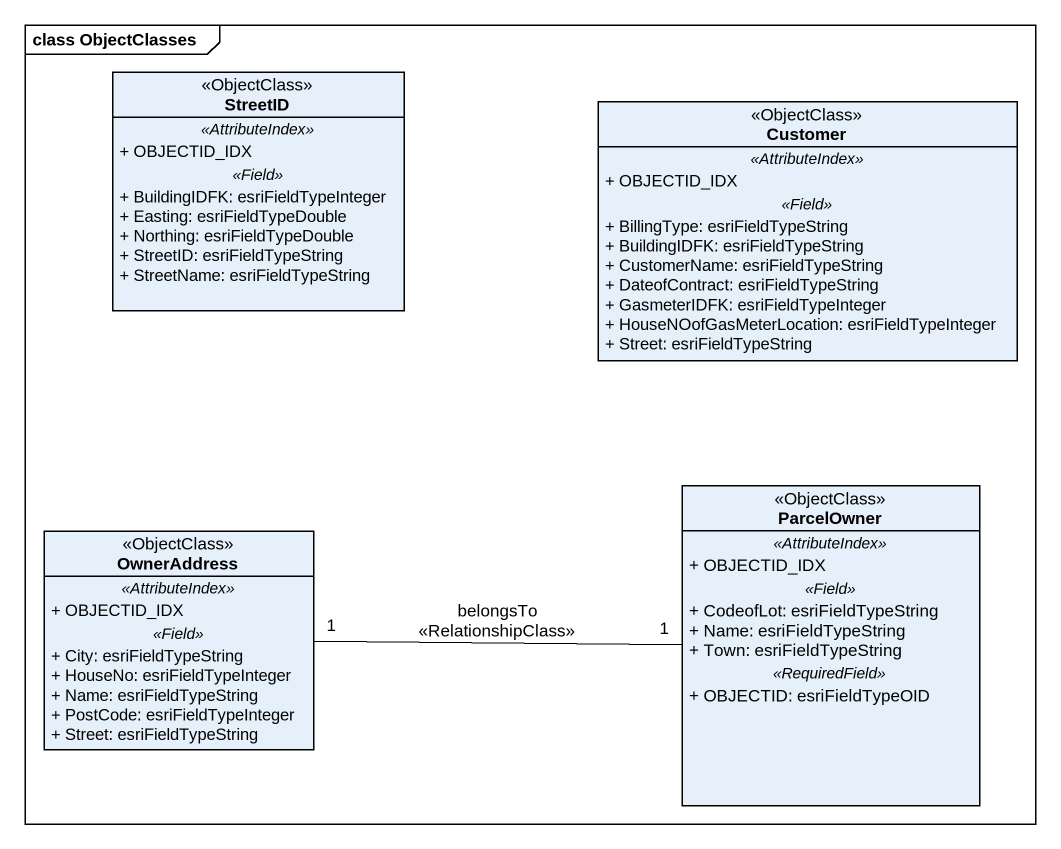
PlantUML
@startuml
mainframe class ObjectClasses
hide circle
hide empty members
skinparam classAttributeIconSize 0
class StreetID <<ObjectClass>> {
  .. <<AttributeIndex>> ..
  + OBJECTID_IDX
  .. <<Field>> ..
  + BuildingIDFK: esriFieldTypeInteger
  + Easting: esriFieldTypeDouble
  + Northing: esriFieldTypeDouble
  + StreetID: esriFieldTypeString
  + StreetName: esriFieldTypeString
}
class Customer <<ObjectClass>> {
  .. <<AttributeIndex>> ..
  + OBJECTID_IDX
  .. <<Field>> ..
  + BillingType: esriFieldTypeString
  + BuildingIDFK: esriFieldTypeString
  + CustomerName: esriFieldTypeString
  + DateofContract: esriFieldTypeString
  + GasmeterIDFK: esriFieldTypeInteger
  + HouseNOofGasMeterLocation: esriFieldTypeInteger
  + Street: esriFieldTypeString
}
class OwnerAddress <<ObjectClass>> {
  .. <<AttributeIndex>> ..
  + OBJECTID_IDX
  .. <<Field>> ..
  + City: esriFieldTypeString
  + HouseNo: esriFieldTypeInteger
  + Name: esriFieldTypeString
  + PostCode: esriFieldTypeInteger
  + Street: esriFieldTypeString
}
class ParcelOwner <<ObjectClass>> {
  .. <<AttributeIndex>> ..
  + OBJECTID_IDX
  .. <<Field>> ..
  + CodeofLot: esriFieldTypeString
  + Name: esriFieldTypeString
  + Town: esriFieldTypeString
  .. <<RequiredField>> ..
  + OBJECTID: esriFieldTypeOID
}
ParcelOwner "1" -left- "1" OwnerAddress : belongsTo\n<<RelationshipClass>>
@enduml
